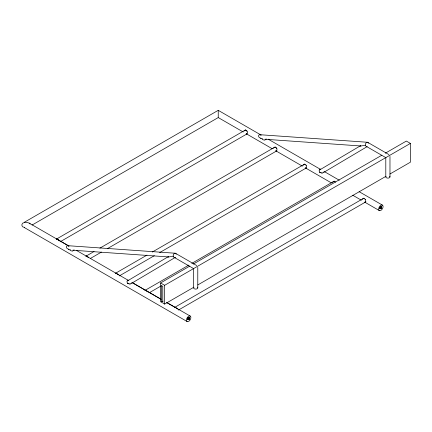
<?xml version="1.0" encoding="UTF-8"?>
<svg xmlns="http://www.w3.org/2000/svg" width="432" height="432" viewBox="0 0 432 432"><rect width="100%" height="100%" fill="white"/><g stroke="black" fill="none" stroke-linecap="round" stroke-linejoin="round"><path stroke-width="0.65" d="M193.595 287.869L193.595 268.585L174.134 257.348M197.78 287.869L197.78 267.381M385.798 176.899L385.798 157.621L366.331 146.383M389.977 176.899L389.977 156.416M187.612 318.897L187.785 318.335A0.934 0.567 -63.8 0 1 187.898 318.157A0.934 0.502 -57 0 1 188.741 317.763M189.032 318.886L189.184 318.519A1.123 0.632 -57.7 0 0 189.227 318.103A0.934 0.567 -57.3 0 1 188.973 319.178M360.304 145.865L319.653 169.938M74.234 249.907L73.208 250.241M187.855 318.357L187.958 318.179A0.934 0.513 -56.9 0 1 187.704 318.551L187.855 318.357A0.934 0.518 -63.6 0 0 187.672 318.843A0.934 0.589 -59.9 0 0 187.785 319.351A0.934 0.572 -58.4 0 0 188.698 319.118A0.934 0.567 -57.3 0 0 188.962 317.898A0.934 0.502 -57.6 0 1 189.146 318.006M380.16 207.214L379.939 207.554M379.917 208.132A1.091 0.664 -59.4 0 0 380.209 207.895L380.452 207.565A1.042 0.594 -57.4 0 0 380.624 207.203A1.096 0.616 -57.6 0 0 380.684 206.701M266.398 139.001L265.41 139.271M379.868 207.878A0.934 0.518 -63.6 0 1 380.122 207.203A0.934 0.529 -56.8 0 0 379.912 208.337A1.102 0.67 -59.3 0 0 380.041 208.256L380.333 208.046M130.637 283.619L131.944 282.803M322.834 172.649L324.14 171.833A4.099 1.571 -9.4 0 0 324.135 171.725M127.451 280.908L168.264 256.694M131.603 283.306L175.36 257.348M323.806 172.341L366.984 146.729M24.467 222.199L218.236 110.327L261.187 135.13M32.081 225.045L218.236 117.569L243.243 132.003M56.311 239.166L245.592 129.886M60.156 241.774L247.099 133.844M94.057 251.516L85.882 256.235A2.02 0.508 65.8 0 1 86.189 256.478M99.9 248.141L275.162 146.956M90.31 258.509L101.407 252.099M107.249 248.729L276.669 150.914M115.452 273.305L146.999 255.096M152.253 252.061L304.727 164.03M119.291 275.918L154.343 255.679M159.602 252.644L306.234 167.989M145.017 290.38L188.833 265.081M191.754 263.396L334.298 181.1M163.064 301.153L161.314 302.162L160.574 301.736L160.574 282.96L189.761 266.107M193.266 264.087L381.818 155.223M385.317 153.203L406.334 141.07L410.4 143.419L410.4 162.194L389.966 173.993M149.445 292.653L161.131 285.908M160.574 282.96L164.641 285.304L385.884 157.572M386.095 157.453L389.686 155.374M389.966 155.212L410.4 143.419M161.314 302.162L161.314 285.52L162.794 286.373L162.794 303.016L164.641 304.085L193.828 287.231M197.915 284.872L385.884 176.353M174.587 307.449L363.868 198.169M178.432 310.063L365.958 201.793M188.406 317.666L188.671 317.601A1.075 0.589 -58.8 0 1 189.049 318.006L189.016 318.346A1.091 0.643 -57.5 0 1 188.249 319.426A1.118 0.68 -59.1 0 1 187.812 319.518A1.037 0.632 -59.7 0 1 187.639 319.453A1.112 0.67 -61.6 0 1 187.429 319.027L187.445 318.676A1.075 0.61 -62.5 0 1 187.504 318.487M380.57 208.591L380.279 208.661A1.085 0.653 -61.7 0 1 379.825 207.932M188.368 319.556L188.082 319.631A1.085 0.653 -61.7 0 1 187.628 318.897M305.98 168.124L305.537 167.967M56.543 239.036L57.11 239.242M86.108 256.106L86.681 256.316M365.143 202.257L364.657 202.1M115.679 273.181L116.251 273.386M145.249 290.25L145.816 290.455M174.82 307.319L175.392 307.53M368.383 143.197A2.111 1.447 -71.5 0 0 366.525 142.49A2.111 1.447 -71.5 0 0 365.445 145.184L361.568 145.892A20.725 3.067 -23.9 0 1 360.979 145.957L360.866 145.962M173.21 256.149L173.21 256.149A2.187 1.652 -84.6 0 0 175.181 257.504M172.951 256.208L169.366 256.856A20.725 3.067 -23.9 0 1 168.777 256.921L168.707 256.927M380.873 206.631L380.608 206.696A1.123 0.621 -61.8 0 0 380.268 206.96A1.091 0.616 -62.3 0 0 380.144 207.112A1.037 0.594 -62.7 0 0 379.987 207.371L379.809 207.927A0.934 0.589 -59.9 0 0 379.987 208.386A0.934 0.567 -56.6 0 0 380.403 208.273M245.479 130.129L244.885 130.297A2.02 1.615 18.9 0 0 244.112 131.08M275.049 147.199L274.455 147.366A2.02 1.615 18.9 0 0 273.645 148.246M304.614 164.268L304.025 164.441A2.02 1.615 18.9 0 0 303.248 165.224M334.184 181.343L333.596 181.51A2.02 1.615 18.9 0 0 332.753 182.515M168.739 256.921L168.777 256.921A5.594 0.826 -23.9 0 1 168.167 256.91M360.904 145.957L360.941 145.957A5.594 0.826 -23.9 0 1 360.364 145.946M68.747 246.024C65.713 244.42 65.437 248.481 68.31 249.075M260.879 135.027C257.899 133.493 257.737 137.635 260.507 138.11M321.451 172.741L320.701 172.665M129.249 283.705L128.504 283.63M259.659 134.698L367.394 142.258M264.827 139.25L360.482 145.962M67.457 245.662L175.198 253.222M72.63 250.214L168.28 256.927M24.673 227.351C21.022 227.605 20.677 222.593 24.916 222.437A6.172 5.038 0 0 1 27.157 222.437L29.138 223.085L69.055 246.137M262.732 138.872L261.041 138.332M70.529 249.836L68.845 249.302M319.874 172.417L319.556 172.238M127.688 283.392L127.386 283.225M246.391 133.817L246.866 133.974A2.02 0.923 83.3 0 0 247.147 131.009M275.962 150.892L276.437 151.043A2.02 0.923 83.3 0 0 276.718 148.079M367.988 142.511L388.935 154.602M268.186 139.169L320.647 169.452M324.724 171.812L339.298 180.225M359.116 191.668L382.433 205.13A3.137 1.809 -60 0 1 381.44 209.984A3.137 1.809 -60 0 1 378.724 208.418A3.137 1.809 -60 0 1 382.433 205.13M380.214 207.635L380.165 207.608A0.934 0.513 -57 0 0 380.468 206.734M380.349 207.716L380.398 207.743A0.934 0.572 -57.3 0 0 380.684 206.755M380.716 207.927L380.765 207.959A0.934 0.535 -55.9 0 1 380.403 208.267M380.954 208.062L380.905 208.035A0.934 0.508 -60.7 0 0 381.105 206.923A0.934 0.502 -57.6 0 1 381.348 207.041M352.75 195.232L361.406 200.227M364.867 202.23L379.296 210.562M246.154 133.682L272.241 148.748M275.719 150.752L302.389 166.153M305.289 167.827L331.382 182.887M175.786 253.476L196.733 265.567M57.256 239.323L68.861 246.024M76.372 250.36L128.763 280.611M132.17 282.577L161.039 299.241M166.838 302.589L175.532 307.611M132.316 282.674L160.936 299.187M166.774 302.557L190.237 316.094A3.137 1.809 -60 0 1 189.238 320.949A3.137 1.809 -60 0 1 186.521 319.383A3.137 1.809 -60 0 1 190.237 316.094M187.78 318.47L187.828 318.497A0.934 0.567 -56.3 0 1 187.715 318.627M187.963 318.573L188.012 318.6A0.934 0.572 -57.4 0 1 187.704 318.897M188.422 317.736A0.934 0.529 -63.4 0 1 188.185 318.719L188.147 318.681A0.934 0.529 -56.7 0 1 187.699 319.016M188.703 319L188.752 319.027A0.934 0.508 -60.7 0 0 188.903 317.887A0.934 0.502 -58.2 0 0 188.033 318.389A0.934 0.524 -63.5 0 0 187.85 318.892A0.934 0.567 -61.5 0 0 188.168 319.567A0.934 0.567 -61.5 0 0 188.93 319.129L188.887 319.108M24.467 227.632L187.099 321.527M29.165 223.101L30.17 223.987M380.182 208.678L380.414 208.769A1.123 0.68 -59.1 0 0 380.77 208.694A1.08 0.648 -58.1 0 0 381.434 208.008A0.967 0.556 -60 0 1 381.143 208.413M176.207 308.021L176.801 308.464M146.637 290.952L147.231 291.395M117.072 273.883L117.661 274.325M87.502 256.808L88.09 257.251M57.931 239.738L58.525 240.181M276.199 147.863L276.437 148.511M246.629 130.793L246.866 131.441M335.459 182.272L335.34 182.007A1.701 1.382 -65.9 0 0 334.94 181.516M365.143 199.724L364.905 199.082A1.701 1.382 -65.9 0 0 364.511 198.59M306.007 165.58L305.77 164.938A1.701 1.382 -65.9 0 0 305.375 164.446M380.057 207.176A0.934 0.508 -62.6 0 1 380.862 206.75L380.873 206.863A0.934 0.524 -56.8 0 1 380.835 207.36M188.649 317.687L188.671 317.833A0.934 0.524 -56.8 0 1 188.638 318.33A0.934 0.562 -57.2 0 1 188.438 318.816M218.236 110.565L218.236 117.337M164.641 285.304L164.641 304.085M389.61 176.218A2.09 1.21 0 0 1 388.093 178.103A2.09 1.21 0 0 1 385.97 176.423M366.984 146.632A2.187 1.652 -84.6 0 1 365.396 145.206M261.004 138.413A15.644 12.674 -49.4 0 1 260.469 138.175M264.956 140.152A8.797 5.794 -17.8 0 1 262.154 139.385M319.729 172.076A2.009 1.636 54.8 0 1 319.275 170.111A2.009 1.636 54.8 0 1 320.652 169.106M320.674 172.746A4.487 3.656 -53.3 0 1 319.864 172.471M322.78 173.038A4.001 2.398 -19.6 0 1 321.214 173.059M176.926 308.351A2.02 1.615 18.9 0 1 177.52 309.074M175.181 307.26A1.701 0.378 35 0 1 176.148 307.73M174.663 307.465A2.02 0.508 65.8 0 1 174.895 307.697M147.355 291.276A2.02 1.615 18.9 0 1 147.879 291.87M145.616 290.191A1.701 0.378 35 0 1 146.578 290.655M145.039 290.358A2.02 0.508 65.8 0 1 145.33 290.623M117.785 274.207A2.02 1.615 18.9 0 1 118.379 274.93M116.046 273.116A1.701 0.378 35 0 1 117.007 273.586M115.576 273.364A2.02 0.508 65.8 0 1 115.76 273.553M88.214 257.137A2.02 1.615 18.9 0 1 88.684 257.634M86.476 256.046A1.701 0.378 35 0 1 87.437 256.516M58.649 240.062A2.02 1.615 18.9 0 1 59.243 240.786M56.9 238.972A1.696 0.373 35 0 1 57.866 239.441M56.349 239.155A2.02 0.508 65.8 0 1 56.619 239.409M362.405 199.33A2.02 1.615 18.9 0 1 363.172 198.59L363.755 198.412A1.701 1.404 -84.1 0 1 364.338 198.536M365.429 199.292A2.02 0.923 83.3 0 1 365.153 202.295M334.184 181.31A1.701 1.404 -84.1 0 1 334.773 181.462M304.614 164.241A1.701 1.404 -84.1 0 1 305.203 164.392M306.288 165.154A2.02 0.923 83.3 0 1 306.013 168.151M275.049 147.166A1.696 1.399 -84 0 1 275.632 147.323M275.805 147.371A1.701 1.382 -65.9 0 1 276.226 147.847M245.479 130.097A1.701 1.404 -84.1 0 1 246.062 130.248M246.235 130.302A1.696 1.382 -65.9 0 1 246.656 130.772M68.801 249.377A15.644 12.674 -49.4 0 1 68.272 249.14M72.754 251.116A8.797 5.794 -17.8 0 1 69.957 250.349M127.526 283.041A2.009 1.636 54.8 0 1 128.072 280.114M128.477 283.711A4.487 3.656 -53.3 0 1 127.661 283.435M130.583 284.002A4.001 2.398 -19.6 0 1 129.011 284.024M197.413 287.183A2.09 1.21 0 0 1 197.073 288.77A2.09 1.21 0 0 1 194.303 288.77A2.09 1.21 0 0 1 193.968 287.183M173.248 256.149A2.111 1.447 -71.5 0 1 174.344 253.438A2.111 1.447 -71.5 0 1 176.197 254.221M380.938 208.17A0.934 0.567 -57.3 0 0 381.159 206.933A0.934 0.502 -58.2 0 0 380.236 207.425A1.118 0.648 -62.8 0 0 380.009 207.965A1.037 0.621 -62 0 0 379.998 208.31A1.112 0.67 -61.7 0 0 380.182 208.678M380.074 207.922A0.934 0.567 -61.5 0 0 380.371 208.597A0.934 0.567 -61.5 0 0 381.132 208.165A0.934 0.508 -59.3 0 0 381.294 207.025A0.934 0.513 -62.7 0 0 380.662 207.106A0.934 0.513 -62.7 0 0 380.176 207.986M380.538 206.69A0.934 0.567 -57.2 0 1 380.009 207.932A0.934 0.524 -63.5 0 1 380.225 207.419A1.042 0.594 -62.6 0 1 380.376 207.16A1.085 0.599 -61.4 0 1 380.981 206.75A1.085 0.599 -58.5 0 1 381.434 207.128A0.934 0.567 -57.3 0 1 381.175 208.213M381.002 208.186A0.934 0.535 -56.9 0 1 380.149 208.483M380.122 208.462A0.934 0.578 -59.8 0 1 380.133 207.446A0.934 0.518 -63 0 1 381.078 206.879M380.29 207.149A0.934 0.567 -57.2 0 1 380.057 207.565L379.982 207.5A0.934 0.513 -56.9 0 0 380.182 207.149A0.934 0.502 -57 0 1 380.943 206.798A0.934 0.508 -57.4 0 1 380.77 207.97M380.133 207.576A0.934 0.529 -56.7 0 1 379.922 207.797M380.403 207.749A0.934 0.567 -59.9 0 1 379.966 208.121M380.317 207.684A0.934 0.529 -56.7 0 1 379.949 208.024M380.608 206.728A0.934 0.529 -63.4 0 1 380.381 207.754M379.933 208.289A0.934 0.567 -60.3 0 0 380.587 207.851L380.581 207.851A0.934 0.524 -56.8 0 1 379.852 208.283M380.5 207.787A0.934 0.529 -56.7 0 1 379.966 208.202M380.754 206.723A0.934 0.513 -58.3 0 1 380.527 207.814M380.878 207.355A0.934 0.562 -57.2 0 1 380.635 207.846M380.83 206.771A0.934 0.502 -60.4 0 1 380.884 206.901A1.118 0.626 -57.5 0 1 380.333 208.073M380.9 208.154A0.934 0.572 -58.4 0 1 380.014 208.402M380.84 208.008A0.934 0.529 -56.8 0 1 379.912 208.337M380.948 206.874A0.934 0.508 -61.2 0 1 380.743 207.895M380.155 208.1A0.994 0.572 -60 0 1 381.094 206.933A0.994 0.572 -60 0 1 381.445 207.911M380.074 207.727A1.048 0.626 -57.8 0 1 379.939 207.868M380.506 206.685A1.112 0.626 -57.6 0 1 380.457 207.025A1.037 0.589 -57.5 0 1 380.311 207.392M380.3 207.414A1.112 0.626 -57.6 0 1 380.068 207.749M380.835 207.203A1.037 0.589 -57.5 0 1 380.743 207.479M380.317 208.321A1.085 0.659 -60.3 0 1 379.949 208.456M380.306 208.359A1.118 0.626 -57.6 0 0 381.051 206.879A1.037 0.567 -59.2 0 0 380.981 206.696M381.008 207.382A1.037 0.589 -57.4 0 1 380.894 207.657M379.701 207.522A1.075 0.61 -62.5 0 0 379.652 207.706L379.625 208.062A1.112 0.67 -61.6 0 0 379.841 208.483A1.037 0.632 -59.7 0 0 380.014 208.553A1.118 0.68 -59.1 0 0 380.441 208.456A1.091 0.643 -57.5 0 0 381.229 207.376L381.24 207.047A1.075 0.589 -58.8 0 0 380.867 206.642M381.424 207.133A1.123 0.632 -57.7 0 1 381.386 207.554L381.235 207.916A1.107 0.653 -57.5 0 1 380.867 208.391M380.851 208.429A1.123 0.632 -57.7 0 1 380.538 208.651M380.938 208.591A0.967 0.556 -60 0 1 380.187 208.197M188.887 319.108A0.934 0.508 -59.3 0 0 189.092 317.99A0.934 0.513 -62.7 0 0 188.158 318.46A0.934 0.567 -62.5 0 0 187.979 318.946A0.994 0.572 -60 0 0 188.719 319.567M188.806 319.151A0.934 0.535 -56.9 0 1 187.947 319.448M187.92 319.432A0.934 0.578 -59.8 0 1 187.936 318.416A0.934 0.535 -62.9 0 1 188.033 318.238M187.807 318.929A1.118 0.648 -62.8 0 1 188.012 318.373A1.042 0.594 -62.6 0 1 188.179 318.125A1.085 0.599 -61.4 0 1 188.779 317.714A1.037 0.567 -59.2 0 1 188.849 317.844A0.934 0.518 -63 0 0 188.071 318.19A0.934 0.567 -57.2 0 1 187.855 318.53M188.352 317.704A0.934 0.567 -57.2 0 1 188.06 318.654M188.271 317.752A0.934 0.513 -57 0 1 187.736 318.805A1.048 0.626 -57.8 0 0 187.877 318.692A1.123 0.659 -57.4 0 0 188.109 318.357A1.037 0.589 -57.5 0 0 188.26 317.995A1.112 0.626 -57.6 0 0 188.298 317.817M188.201 318.713A0.934 0.567 -59.9 0 1 187.72 319.108M188.492 317.741A0.934 0.572 -57.3 0 1 188.222 318.74M188.298 318.751A0.934 0.529 -56.7 0 1 187.72 319.183M188.579 317.736A0.934 0.513 -58.3 0 1 188.325 318.778L188.384 318.816A0.934 0.567 -60.3 0 1 187.688 319.253A0.934 0.529 -56.8 0 1 187.898 318.19M188.487 318.859A0.934 0.529 -56.7 0 1 187.666 319.286M188.541 318.935A0.934 0.535 -55.9 0 1 188.206 319.232M188.779 317.795A0.934 0.508 -57.4 0 1 188.573 318.935L188.519 318.897A0.934 0.508 -61.2 0 0 188.752 317.839M188.644 318.973A0.934 0.529 -56.8 0 1 187.715 319.302A1.102 0.67 -59.3 0 0 187.844 319.221L188.136 319.01A1.123 0.659 -57.4 0 0 188.449 318.622M187.861 318.141A0.934 0.508 -62.6 0 1 188.66 317.714A0.934 0.502 -60.4 0 1 188.687 317.871A1.118 0.626 -57.5 0 1 188.438 318.649M187.979 318.935A0.994 0.572 -60 0 1 189.119 317.925A0.994 0.572 -60 0 1 188.93 319.383M187.715 319.097A1.091 0.664 -59.4 0 0 188.012 318.865L188.249 318.53A1.042 0.594 -57.4 0 0 188.422 318.173A1.096 0.616 -57.6 0 0 188.482 317.666A1.085 0.653 -61.7 0 0 188.098 317.93M188.638 318.168A1.037 0.589 -57.5 0 1 188.541 318.443M188.12 319.286A1.085 0.659 -60.3 0 1 187.682 319.421M188.849 317.844A1.118 0.626 -57.6 0 1 188.104 319.324M188.806 318.346A1.037 0.589 -57.4 0 1 188.698 318.622M187.79 318.335A1.037 0.594 -62.7 0 1 188.066 317.936M188.649 319.399A1.123 0.632 -57.7 0 1 188.336 319.615M189.032 318.886A1.107 0.653 -57.5 0 1 188.665 319.361M188.779 317.72A1.085 0.599 -58.5 0 1 189.238 318.092M187.812 318.902A1.112 0.67 -61.7 0 0 187.985 319.642L188.212 319.734A1.123 0.68 -59.1 0 0 188.568 319.658A1.08 0.648 -58.1 0 0 189.232 318.973"/></g></svg>
